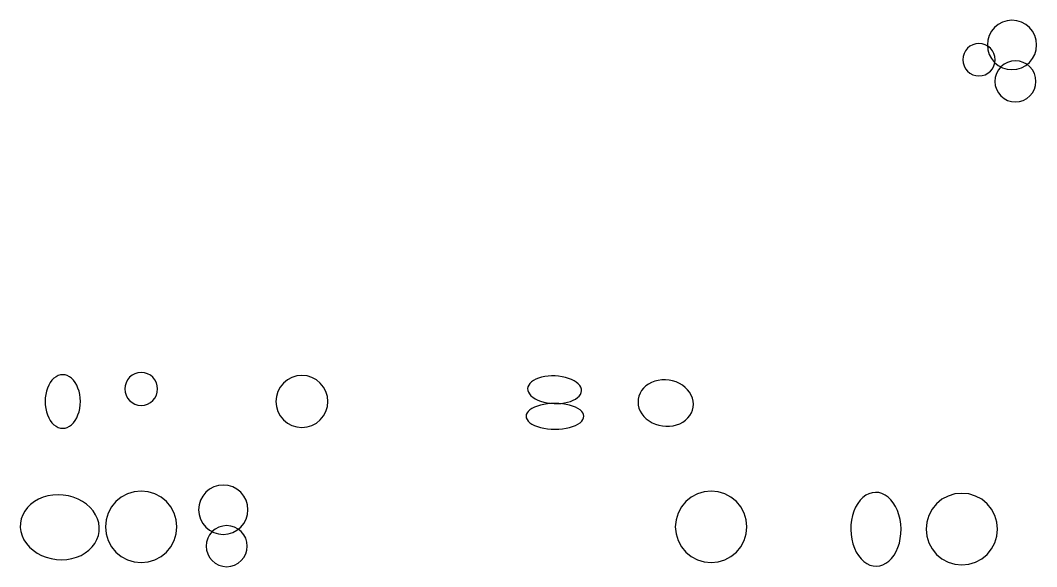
# Model space of a CAD drawing. Extents: x -1 to 217, y -22 to 302.
# Drawn here: x 138.98 to 157.85, y 135.85 to 146 of the extents above; entities that cross this region are included whole.
import ezdxf

# ---------------------------------------------------------------- set-up
doc = ezdxf.new("R2010")
doc.units = 0

msp = doc.modelspace()

# ---------------------------------------------------------------- linework, layer by layer
at = {"layer": 'CIRCLES'}
for p, q in [((157.141, 145.923), (157.072, 145.866)), ((157.22, 145.965), (157.141, 145.923)), ((157.306, 145.991), (157.22, 145.965)), ((157.395, 146), (157.306, 145.991)), ((157.485, 145.991), (157.395, 146)), ((157.571, 145.965), (157.485, 145.991)), ((157.65, 145.923), (157.571, 145.965)), ((157.719, 145.866), (157.65, 145.923)), ((156.972, 145.717), (156.946, 145.631)), ((157.015, 145.796), (156.972, 145.717)), ((157.072, 145.866), (157.015, 145.796)), ((157.776, 145.796), (157.719, 145.866)), ((157.818, 145.717), (157.776, 145.796)), ((157.844, 145.631), (157.818, 145.717)), ((156.666, 145.545), (156.614, 145.517)), ((156.723, 145.562), (156.666, 145.545)), ((156.781, 145.568), (156.723, 145.562)), ((156.84, 145.562), (156.781, 145.568)), ((156.897, 145.545), (156.84, 145.562)), ((156.949, 145.517), (156.897, 145.545)), ((156.946, 145.631), (156.937, 145.542)), ((156.937, 145.542), (156.946, 145.453)), ((157.853, 145.542), (157.844, 145.631)), ((157.844, 145.453), (157.853, 145.542)), ((156.504, 145.382), (156.486, 145.326)), ((156.531, 145.434), (156.504, 145.382)), ((156.569, 145.48), (156.531, 145.434)), ((156.614, 145.517), (156.569, 145.48)), ((156.946, 145.453), (156.972, 145.367)), ((156.994, 145.48), (156.949, 145.517)), ((156.972, 145.367), (157.015, 145.288)), ((157.032, 145.434), (156.994, 145.48)), ((157.059, 145.382), (157.032, 145.434)), ((157.077, 145.326), (157.059, 145.382)), ((157.776, 145.288), (157.818, 145.367)), ((157.818, 145.367), (157.844, 145.453)), ((156.486, 145.326), (156.481, 145.267)), ((156.481, 145.267), (156.486, 145.208)), ((156.486, 145.208), (156.504, 145.152)), ((156.504, 145.152), (156.531, 145.1)), ((157.015, 145.288), (157.072, 145.218)), ((157.032, 145.1), (157.059, 145.152)), ((157.059, 145.152), (157.077, 145.208)), ((157.072, 145.218), (157.141, 145.161)), ((157.082, 145.267), (157.077, 145.326)), ((157.077, 145.208), (157.082, 145.267)), ((157.141, 145.161), (157.22, 145.119)), ((157.247, 145.182), (157.189, 145.134)), ((157.313, 145.217), (157.247, 145.182)), ((157.384, 145.239), (157.313, 145.217)), ((157.459, 145.246), (157.384, 145.239)), ((157.533, 145.239), (157.459, 145.246)), ((157.605, 145.217), (157.533, 145.239)), ((157.571, 145.119), (157.65, 145.161)), ((157.671, 145.182), (157.605, 145.217)), ((157.65, 145.161), (157.719, 145.218)), ((157.729, 145.134), (157.671, 145.182)), ((157.719, 145.218), (157.776, 145.288)), ((156.531, 145.1), (156.569, 145.054)), ((156.569, 145.054), (156.614, 145.017)), ((156.614, 145.017), (156.666, 144.989)), ((156.666, 144.989), (156.723, 144.972)), ((156.723, 144.972), (156.781, 144.966)), ((156.781, 144.966), (156.84, 144.972)), ((156.84, 144.972), (156.897, 144.989)), ((156.897, 144.989), (156.949, 145.017)), ((156.949, 145.017), (156.994, 145.054)), ((156.994, 145.054), (157.032, 145.1)), ((157.106, 145.011), (157.085, 144.939)), ((157.142, 145.077), (157.106, 145.011)), ((157.189, 145.134), (157.142, 145.077)), ((157.22, 145.119), (157.306, 145.093)), ((157.306, 145.093), (157.395, 145.084)), ((157.395, 145.084), (157.485, 145.093)), ((157.485, 145.093), (157.571, 145.119)), ((157.776, 145.077), (157.729, 145.134)), ((157.811, 145.011), (157.776, 145.077)), ((157.833, 144.939), (157.811, 145.011)), ((157.085, 144.939), (157.077, 144.865)), ((157.077, 144.865), (157.085, 144.79)), ((157.085, 144.79), (157.106, 144.719)), ((157.811, 144.719), (157.833, 144.79)), ((157.84, 144.865), (157.833, 144.939)), ((157.833, 144.79), (157.84, 144.865)), ((157.106, 144.719), (157.142, 144.653)), ((157.142, 144.653), (157.189, 144.595)), ((157.189, 144.595), (157.247, 144.547)), ((157.671, 144.547), (157.729, 144.595)), ((157.729, 144.595), (157.776, 144.653)), ((157.776, 144.653), (157.811, 144.719)), ((157.247, 144.547), (157.313, 144.512)), ((157.313, 144.512), (157.384, 144.49)), ((157.384, 144.49), (157.459, 144.483)), ((157.459, 144.483), (157.533, 144.49)), ((157.533, 144.49), (157.605, 144.512)), ((157.605, 144.512), (157.671, 144.547)), ((140.97, 139.319), (140.942, 139.266)), ((141.008, 139.366), (140.97, 139.319)), ((141.054, 139.403), (141.008, 139.366)), ((141.107, 139.432), (141.054, 139.403)), ((141.164, 139.449), (141.107, 139.432)), ((141.224, 139.455), (141.164, 139.449)), ((141.284, 139.449), (141.224, 139.455)), ((141.341, 139.432), (141.284, 139.449)), ((141.394, 139.403), (141.341, 139.432)), ((141.44, 139.366), (141.394, 139.403)), ((141.478, 139.319), (141.44, 139.366)), ((141.506, 139.266), (141.478, 139.319)), ((143.94, 139.319), (143.867, 139.259)), ((144.023, 139.364), (143.94, 139.319)), ((144.114, 139.391), (144.023, 139.364)), ((144.209, 139.4), (144.114, 139.391)), ((144.303, 139.391), (144.209, 139.4)), ((144.394, 139.364), (144.303, 139.391)), ((144.477, 139.319), (144.394, 139.364)), ((144.55, 139.259), (144.477, 139.319)), ((140.925, 139.209), (140.919, 139.15)), ((140.919, 139.15), (140.925, 139.09)), ((140.942, 139.266), (140.925, 139.209)), ((141.523, 139.209), (141.506, 139.266)), ((141.529, 139.15), (141.523, 139.209)), ((141.523, 139.09), (141.529, 139.15)), ((143.762, 139.102), (143.734, 139.011)), ((143.806, 139.186), (143.762, 139.102)), ((143.867, 139.259), (143.806, 139.186)), ((144.611, 139.186), (144.55, 139.259)), ((144.655, 139.102), (144.611, 139.186)), ((144.683, 139.011), (144.655, 139.102)), ((140.925, 139.09), (140.942, 139.033)), ((140.942, 139.033), (140.97, 138.98)), ((140.97, 138.98), (141.008, 138.934)), ((141.008, 138.934), (141.054, 138.896)), ((141.394, 138.896), (141.44, 138.934)), ((141.44, 138.934), (141.478, 138.98)), ((141.478, 138.98), (141.506, 139.033)), ((141.506, 139.033), (141.523, 139.09)), ((143.734, 139.011), (143.725, 138.917)), ((143.725, 138.917), (143.734, 138.822)), ((144.692, 138.917), (144.683, 139.011)), ((144.683, 138.822), (144.692, 138.917)), ((141.054, 138.896), (141.107, 138.868)), ((141.107, 138.868), (141.164, 138.85)), ((141.164, 138.85), (141.224, 138.844)), ((141.224, 138.844), (141.284, 138.85)), ((141.284, 138.85), (141.341, 138.868)), ((141.341, 138.868), (141.394, 138.896)), ((143.734, 138.822), (143.762, 138.732)), ((143.762, 138.732), (143.806, 138.648)), ((144.611, 138.648), (144.655, 138.732)), ((144.655, 138.732), (144.683, 138.822)), ((143.806, 138.648), (143.867, 138.575)), ((143.867, 138.575), (143.94, 138.515)), ((144.477, 138.515), (144.55, 138.575)), ((144.55, 138.575), (144.611, 138.648)), ((143.94, 138.515), (144.023, 138.47)), ((144.023, 138.47), (144.114, 138.443)), ((144.114, 138.443), (144.209, 138.433)), ((144.209, 138.433), (144.303, 138.443)), ((144.303, 138.443), (144.394, 138.47)), ((144.394, 138.47), (144.477, 138.515)), ((141.094, 137.24), (140.97, 137.202)), ((141.224, 137.253), (141.094, 137.24)), ((141.354, 137.24), (141.224, 137.253)), ((141.478, 137.202), (141.354, 137.24)), ((142.424, 137.23), (142.367, 137.16)), ((142.494, 137.287), (142.424, 137.23)), ((142.573, 137.329), (142.494, 137.287)), ((142.659, 137.355), (142.573, 137.329)), ((142.748, 137.364), (142.659, 137.355)), ((142.837, 137.355), (142.748, 137.364)), ((142.923, 137.329), (142.837, 137.355)), ((143.002, 137.287), (142.923, 137.329)), ((143.072, 137.23), (143.002, 137.287)), ((143.129, 137.16), (143.072, 137.23)), ((151.678, 137.24), (151.553, 137.202)), ((151.807, 137.253), (151.678, 137.24)), ((151.937, 137.24), (151.807, 137.253)), ((152.062, 137.202), (151.937, 137.24)), ((140.754, 137.058), (140.672, 136.958)), ((140.855, 137.141), (140.754, 137.058)), ((140.97, 137.202), (140.855, 137.141)), ((141.593, 137.141), (141.478, 137.202)), ((141.694, 137.058), (141.593, 137.141)), ((141.776, 136.958), (141.694, 137.058)), ((142.325, 137.081), (142.299, 136.995)), ((142.367, 137.16), (142.325, 137.081)), ((143.171, 137.081), (143.129, 137.16)), ((143.197, 136.995), (143.171, 137.081)), ((151.338, 137.058), (151.255, 136.958)), ((151.438, 137.141), (151.338, 137.058)), ((151.553, 137.202), (151.438, 137.141)), ((152.176, 137.141), (152.062, 137.202)), ((152.277, 137.058), (152.176, 137.141)), ((152.36, 136.958), (152.277, 137.058)), ((156.095, 137.099), (155.994, 137.016)), ((156.21, 137.16), (156.095, 137.099)), ((156.334, 137.198), (156.21, 137.16)), ((156.464, 137.21), (156.334, 137.198)), ((156.594, 137.198), (156.464, 137.21)), ((156.718, 137.16), (156.594, 137.198)), ((156.833, 137.099), (156.718, 137.16)), ((156.934, 137.016), (156.833, 137.099)), ((140.61, 136.843), (140.572, 136.718)), ((140.672, 136.958), (140.61, 136.843)), ((141.838, 136.843), (141.776, 136.958)), ((141.876, 136.718), (141.838, 136.843)), ((142.299, 136.995), (142.29, 136.906)), ((142.29, 136.906), (142.299, 136.817)), ((143.206, 136.906), (143.197, 136.995)), ((143.197, 136.817), (143.206, 136.906)), ((151.194, 136.843), (151.156, 136.718)), ((151.255, 136.958), (151.194, 136.843)), ((152.421, 136.843), (152.36, 136.958)), ((152.459, 136.718), (152.421, 136.843)), ((155.912, 136.915), (155.85, 136.8)), ((155.994, 137.016), (155.912, 136.915)), ((157.016, 136.915), (156.934, 137.016)), ((157.078, 136.8), (157.016, 136.915)), ((140.572, 136.718), (140.56, 136.589)), ((141.888, 136.589), (141.876, 136.718)), ((142.299, 136.817), (142.325, 136.731)), ((142.325, 136.731), (142.367, 136.652)), ((142.367, 136.652), (142.424, 136.582)), ((143.072, 136.582), (143.129, 136.652)), ((143.129, 136.652), (143.171, 136.731)), ((143.171, 136.731), (143.197, 136.817)), ((151.156, 136.718), (151.143, 136.589)), ((152.472, 136.589), (152.459, 136.718)), ((155.812, 136.676), (155.8, 136.546)), ((155.85, 136.8), (155.812, 136.676)), ((157.116, 136.676), (157.078, 136.8)), ((157.128, 136.546), (157.116, 136.676)), ((140.56, 136.589), (140.572, 136.459)), ((140.572, 136.459), (140.61, 136.334)), ((141.838, 136.334), (141.876, 136.459)), ((141.876, 136.459), (141.888, 136.589)), ((142.424, 136.582), (142.494, 136.525)), ((142.494, 136.525), (142.573, 136.483)), ((142.542, 136.498), (142.494, 136.441)), ((142.599, 136.546), (142.542, 136.498)), ((142.573, 136.483), (142.659, 136.457)), ((142.665, 136.581), (142.599, 136.546)), ((142.737, 136.603), (142.665, 136.581)), ((142.811, 136.61), (142.737, 136.603)), ((142.886, 136.603), (142.811, 136.61)), ((142.837, 136.457), (142.923, 136.483)), ((142.958, 136.581), (142.886, 136.603)), ((142.923, 136.483), (143.002, 136.525)), ((143.024, 136.546), (142.958, 136.581)), ((143.002, 136.525), (143.072, 136.582)), ((143.081, 136.498), (143.024, 136.546)), ((143.129, 136.441), (143.081, 136.498)), ((151.143, 136.589), (151.156, 136.459)), ((151.156, 136.459), (151.194, 136.334)), ((152.421, 136.334), (152.459, 136.459)), ((152.459, 136.459), (152.472, 136.589)), ((155.8, 136.546), (155.812, 136.417)), ((157.116, 136.417), (157.128, 136.546)), ((140.61, 136.334), (140.672, 136.219)), ((141.776, 136.219), (141.838, 136.334)), ((142.437, 136.303), (142.43, 136.229)), ((142.459, 136.375), (142.437, 136.303)), ((142.494, 136.441), (142.459, 136.375)), ((142.659, 136.457), (142.748, 136.448)), ((142.748, 136.448), (142.837, 136.457)), ((143.164, 136.375), (143.129, 136.441)), ((143.186, 136.303), (143.164, 136.375)), ((143.193, 136.229), (143.186, 136.303)), ((151.194, 136.334), (151.255, 136.219)), ((152.36, 136.219), (152.421, 136.334)), ((155.812, 136.417), (155.85, 136.292)), ((155.85, 136.292), (155.912, 136.177)), ((157.016, 136.177), (157.078, 136.292)), ((157.078, 136.292), (157.116, 136.417)), ((140.672, 136.219), (140.754, 136.119)), ((140.754, 136.119), (140.855, 136.036)), ((141.593, 136.036), (141.694, 136.119)), ((141.694, 136.119), (141.776, 136.219)), ((142.43, 136.229), (142.437, 136.154)), ((142.437, 136.154), (142.459, 136.083)), ((142.459, 136.083), (142.494, 136.017)), ((143.129, 136.017), (143.164, 136.083)), ((143.164, 136.083), (143.186, 136.154)), ((143.186, 136.154), (143.193, 136.229)), ((151.255, 136.219), (151.338, 136.119)), ((151.338, 136.119), (151.438, 136.036)), ((152.176, 136.036), (152.277, 136.119)), ((152.277, 136.119), (152.36, 136.219)), ((155.912, 136.177), (155.994, 136.076)), ((156.934, 136.076), (157.016, 136.177)), ((140.855, 136.036), (140.97, 135.975)), ((140.97, 135.975), (141.094, 135.937)), ((141.094, 135.937), (141.224, 135.924)), ((141.224, 135.924), (141.354, 135.937)), ((141.354, 135.937), (141.478, 135.975)), ((141.478, 135.975), (141.593, 136.036)), ((142.494, 136.017), (142.542, 135.959)), ((142.542, 135.959), (142.599, 135.911)), ((142.599, 135.911), (142.665, 135.876)), ((142.958, 135.876), (143.024, 135.911)), ((143.024, 135.911), (143.081, 135.959)), ((143.081, 135.959), (143.129, 136.017)), ((151.438, 136.036), (151.553, 135.975)), ((151.553, 135.975), (151.678, 135.937)), ((151.678, 135.937), (151.807, 135.924)), ((151.807, 135.924), (151.937, 135.937)), ((151.937, 135.937), (152.062, 135.975)), ((152.062, 135.975), (152.176, 136.036)), ((155.994, 136.076), (156.095, 135.994)), ((156.095, 135.994), (156.21, 135.932)), ((156.21, 135.932), (156.334, 135.895)), ((156.334, 135.895), (156.464, 135.882)), ((156.464, 135.882), (156.594, 135.895)), ((156.594, 135.895), (156.718, 135.932)), ((156.718, 135.932), (156.833, 135.994)), ((156.833, 135.994), (156.934, 136.076)), ((142.665, 135.876), (142.737, 135.854)), ((142.737, 135.854), (142.811, 135.847)), ((142.811, 135.847), (142.886, 135.854)), ((142.886, 135.854), (142.958, 135.876))]:
    msp.add_line(p, q, dxfattribs=at)
at = {"layer": 'ELLIPSES'}
for p, q in [((139.567, 139.311), (139.535, 139.269)), ((139.603, 139.348), (139.567, 139.311)), ((139.642, 139.376), (139.603, 139.348)), ((139.682, 139.397), (139.642, 139.376)), ((139.724, 139.41), (139.682, 139.397)), ((139.767, 139.414), (139.724, 139.41)), ((139.81, 139.41), (139.767, 139.414)), ((139.852, 139.397), (139.81, 139.41)), ((139.892, 139.376), (139.852, 139.397)), ((139.931, 139.348), (139.892, 139.376)), ((139.966, 139.311), (139.931, 139.348)), ((139.998, 139.269), (139.966, 139.311)), ((148.51, 139.308), (148.473, 139.281)), ((148.554, 139.331), (148.51, 139.308)), ((148.604, 139.351), (148.554, 139.331)), ((148.66, 139.368), (148.604, 139.351)), ((148.719, 139.38), (148.66, 139.368)), ((148.781, 139.389), (148.719, 139.38)), ((148.846, 139.392), (148.781, 139.389)), ((148.911, 139.392), (148.846, 139.392)), ((148.976, 139.387), (148.911, 139.392)), ((149.04, 139.378), (148.976, 139.387)), ((149.102, 139.365), (149.04, 139.378)), ((149.16, 139.347), (149.102, 139.365)), ((149.214, 139.326), (149.16, 139.347)), ((149.262, 139.302), (149.214, 139.326)), ((149.304, 139.275), (149.262, 139.302)), ((150.763, 139.293), (150.703, 139.27)), ((150.827, 139.309), (150.763, 139.293)), ((150.893, 139.318), (150.827, 139.309)), ((150.96, 139.319), (150.893, 139.318)), ((151.027, 139.313), (150.96, 139.319)), ((151.093, 139.299), (151.027, 139.313)), ((151.157, 139.279), (151.093, 139.299)), ((139.464, 139.107), (139.451, 139.046)), ((139.483, 139.166), (139.464, 139.107)), ((139.507, 139.22), (139.483, 139.166)), ((139.535, 139.269), (139.507, 139.22)), ((140.027, 139.22), (139.998, 139.269)), ((140.05, 139.166), (140.027, 139.22)), ((140.069, 139.107), (140.05, 139.166)), ((140.083, 139.046), (140.069, 139.107)), ((148.406, 139.189), (148.4, 139.156)), ((148.4, 139.156), (148.403, 139.122)), ((148.403, 139.122), (148.415, 139.089)), ((148.42, 139.221), (148.406, 139.189)), ((148.442, 139.252), (148.42, 139.221)), ((148.473, 139.281), (148.442, 139.252)), ((149.339, 139.246), (149.304, 139.275)), ((149.367, 139.214), (149.339, 139.246)), ((149.387, 139.182), (149.367, 139.214)), ((149.398, 139.148), (149.387, 139.182)), ((149.395, 139.081), (149.401, 139.115)), ((149.401, 139.115), (149.398, 139.148)), ((150.516, 139.119), (150.487, 139.07)), ((150.553, 139.165), (150.516, 139.119)), ((150.597, 139.206), (150.553, 139.165)), ((150.647, 139.241), (150.597, 139.206)), ((150.703, 139.27), (150.647, 139.241)), ((151.218, 139.251), (151.157, 139.279)), ((151.274, 139.218), (151.218, 139.251)), ((151.325, 139.179), (151.274, 139.218)), ((151.37, 139.135), (151.325, 139.179)), ((151.408, 139.087), (151.37, 139.135)), ((139.442, 138.982), (139.439, 138.917)), ((139.439, 138.917), (139.442, 138.852)), ((139.451, 139.046), (139.442, 138.982)), ((140.091, 138.982), (140.083, 139.046)), ((140.094, 138.917), (140.091, 138.982)), ((140.091, 138.852), (140.094, 138.917)), ((148.415, 139.089), (148.434, 139.056)), ((148.434, 139.056), (148.462, 139.025)), ((148.462, 139.025), (148.497, 138.995)), ((148.497, 138.995), (148.539, 138.968)), ((148.539, 138.968), (148.588, 138.944)), ((148.588, 138.944), (148.641, 138.923)), ((148.641, 138.923), (148.699, 138.906)), ((149.142, 138.902), (149.197, 138.919)), ((149.197, 138.919), (149.247, 138.939)), ((149.247, 138.939), (149.291, 138.962)), ((149.291, 138.962), (149.329, 138.989)), ((149.329, 138.989), (149.359, 139.018)), ((149.359, 139.018), (149.381, 139.049)), ((149.381, 139.049), (149.395, 139.081)), ((150.453, 138.963), (150.45, 138.906)), ((150.466, 139.017), (150.453, 138.963)), ((150.487, 139.07), (150.466, 139.017)), ((151.438, 139.035), (151.408, 139.087)), ((151.461, 138.981), (151.438, 139.035)), ((151.474, 138.925), (151.461, 138.981)), ((151.479, 138.868), (151.474, 138.925)), ((139.442, 138.852), (139.451, 138.788)), ((139.451, 138.788), (139.464, 138.726)), ((139.464, 138.726), (139.483, 138.668)), ((140.05, 138.668), (140.069, 138.726)), ((140.069, 138.726), (140.083, 138.788)), ((140.083, 138.788), (140.091, 138.852)), ((148.411, 138.733), (148.389, 138.703)), ((148.442, 138.761), (148.411, 138.733)), ((148.481, 138.787), (148.442, 138.761)), ((148.528, 138.81), (148.481, 138.787)), ((148.581, 138.831), (148.528, 138.81)), ((148.639, 138.848), (148.581, 138.831)), ((148.702, 138.862), (148.639, 138.848)), ((148.699, 138.906), (148.761, 138.892)), ((148.768, 138.872), (148.702, 138.862)), ((148.761, 138.892), (148.825, 138.883)), ((148.837, 138.878), (148.768, 138.872)), ((148.825, 138.883), (148.89, 138.878)), ((148.907, 138.88), (148.837, 138.878)), ((148.89, 138.878), (148.955, 138.878)), ((148.978, 138.878), (148.907, 138.88)), ((148.955, 138.878), (149.02, 138.882)), ((149.047, 138.872), (148.978, 138.878)), ((149.02, 138.882), (149.082, 138.89)), ((149.113, 138.862), (149.047, 138.872)), ((149.082, 138.89), (149.142, 138.902)), ((149.176, 138.848), (149.113, 138.862)), ((149.234, 138.831), (149.176, 138.848)), ((149.287, 138.81), (149.234, 138.831)), ((149.334, 138.787), (149.287, 138.81)), ((149.373, 138.761), (149.334, 138.787)), ((149.404, 138.733), (149.373, 138.761)), ((149.426, 138.703), (149.404, 138.733)), ((150.45, 138.906), (150.455, 138.85)), ((150.455, 138.85), (150.468, 138.794)), ((150.468, 138.794), (150.491, 138.74)), ((150.491, 138.74), (150.521, 138.688)), ((151.442, 138.705), (151.463, 138.757)), ((151.463, 138.757), (151.476, 138.812)), ((151.476, 138.812), (151.479, 138.868)), ((139.483, 138.668), (139.507, 138.614)), ((139.507, 138.614), (139.535, 138.565)), ((139.535, 138.565), (139.567, 138.522)), ((139.966, 138.522), (139.998, 138.565)), ((139.998, 138.565), (140.027, 138.614)), ((140.027, 138.614), (140.05, 138.668)), ((148.375, 138.673), (148.37, 138.642)), ((148.37, 138.642), (148.375, 138.611)), ((148.389, 138.703), (148.375, 138.673)), ((148.375, 138.611), (148.389, 138.58)), ((148.389, 138.58), (148.411, 138.55)), ((148.411, 138.55), (148.442, 138.522)), ((149.373, 138.522), (149.404, 138.55)), ((149.404, 138.55), (149.426, 138.58)), ((149.44, 138.673), (149.426, 138.703)), ((149.426, 138.58), (149.44, 138.611)), ((149.445, 138.642), (149.44, 138.673)), ((149.44, 138.611), (149.445, 138.642)), ((150.521, 138.688), (150.559, 138.64)), ((150.559, 138.64), (150.604, 138.596)), ((150.604, 138.596), (150.655, 138.557)), ((150.655, 138.557), (150.711, 138.523)), ((151.282, 138.534), (151.332, 138.569)), ((151.332, 138.569), (151.376, 138.61)), ((151.376, 138.61), (151.413, 138.655)), ((151.413, 138.655), (151.442, 138.705)), ((139.567, 138.522), (139.603, 138.486)), ((139.603, 138.486), (139.642, 138.457)), ((139.642, 138.457), (139.682, 138.436)), ((139.682, 138.436), (139.724, 138.424)), ((139.724, 138.424), (139.767, 138.419)), ((139.767, 138.419), (139.81, 138.424)), ((139.81, 138.424), (139.852, 138.436)), ((139.852, 138.436), (139.892, 138.457)), ((139.892, 138.457), (139.931, 138.486)), ((139.931, 138.486), (139.966, 138.522)), ((148.442, 138.522), (148.481, 138.496)), ((148.481, 138.496), (148.528, 138.473)), ((148.528, 138.473), (148.581, 138.452)), ((148.581, 138.452), (148.639, 138.435)), ((148.639, 138.435), (148.702, 138.421)), ((148.702, 138.421), (148.768, 138.411)), ((148.768, 138.411), (148.837, 138.405)), ((148.837, 138.405), (148.907, 138.403)), ((148.907, 138.403), (148.978, 138.405)), ((148.978, 138.405), (149.047, 138.411)), ((149.047, 138.411), (149.113, 138.421)), ((149.113, 138.421), (149.176, 138.435)), ((149.176, 138.435), (149.234, 138.452)), ((149.234, 138.452), (149.287, 138.473)), ((149.287, 138.473), (149.334, 138.496)), ((149.334, 138.496), (149.373, 138.522)), ((150.711, 138.523), (150.772, 138.496)), ((150.772, 138.496), (150.836, 138.476)), ((150.836, 138.476), (150.902, 138.462)), ((150.902, 138.462), (150.969, 138.456)), ((150.969, 138.456), (151.036, 138.457)), ((151.036, 138.457), (151.102, 138.466)), ((151.102, 138.466), (151.166, 138.482)), ((151.166, 138.482), (151.226, 138.504)), ((151.226, 138.504), (151.282, 138.534)), ((154.797, 137.221), (154.737, 137.203)), ((154.858, 137.228), (154.797, 137.221)), ((154.919, 137.223), (154.858, 137.228)), ((154.979, 137.206), (154.919, 137.223)), ((139.24, 137.057), (139.171, 137.005)), ((139.318, 137.101), (139.24, 137.057)), ((139.402, 137.136), (139.318, 137.101)), ((139.491, 137.161), (139.402, 137.136)), ((139.584, 137.177), (139.491, 137.161)), ((139.68, 137.182), (139.584, 137.177)), ((139.776, 137.177), (139.68, 137.182)), ((139.871, 137.162), (139.776, 137.177)), ((139.963, 137.137), (139.871, 137.162)), ((140.051, 137.102), (139.963, 137.137)), ((140.133, 137.058), (140.051, 137.102)), ((140.208, 137.006), (140.133, 137.058)), ((154.576, 137.082), (154.531, 137.022)), ((154.626, 137.133), (154.576, 137.082)), ((154.68, 137.173), (154.626, 137.133)), ((154.737, 137.203), (154.68, 137.173)), ((155.038, 137.178), (154.979, 137.206)), ((155.093, 137.139), (155.038, 137.178)), ((155.144, 137.09), (155.093, 137.139)), ((155.191, 137.032), (155.144, 137.09)), ((155.233, 136.965), (155.191, 137.032)), ((139.061, 136.88), (139.023, 136.809)), ((139.111, 136.946), (139.061, 136.88)), ((139.171, 137.005), (139.111, 136.946)), ((140.274, 136.947), (140.208, 137.006)), ((140.331, 136.882), (140.274, 136.947)), ((140.377, 136.811), (140.331, 136.882)), ((154.458, 136.879), (154.432, 136.798)), ((154.491, 136.954), (154.458, 136.879)), ((154.531, 137.022), (154.491, 136.954)), ((155.267, 136.891), (155.233, 136.965)), ((155.296, 136.811), (155.267, 136.891)), ((138.981, 136.657), (138.979, 136.578)), ((138.996, 136.734), (138.981, 136.657)), ((139.023, 136.809), (138.996, 136.734)), ((140.412, 136.736), (140.377, 136.811)), ((140.435, 136.659), (140.412, 136.736)), ((140.445, 136.58), (140.435, 136.659)), ((154.414, 136.713), (154.403, 136.625)), ((154.432, 136.798), (154.414, 136.713)), ((155.316, 136.726), (155.296, 136.811)), ((155.33, 136.638), (155.316, 136.726)), ((138.979, 136.578), (138.99, 136.5)), ((138.99, 136.5), (139.013, 136.422)), ((140.429, 136.424), (140.443, 136.502)), ((140.443, 136.502), (140.445, 136.58)), ((154.403, 136.625), (154.4, 136.536)), ((154.4, 136.536), (154.406, 136.446)), ((155.321, 136.371), (155.332, 136.459)), ((155.335, 136.549), (155.33, 136.638)), ((155.332, 136.459), (155.335, 136.549)), ((139.013, 136.422), (139.047, 136.348)), ((139.047, 136.348), (139.094, 136.277)), ((139.094, 136.277), (139.15, 136.212)), ((140.313, 136.213), (140.363, 136.279)), ((140.363, 136.279), (140.402, 136.35)), ((140.402, 136.35), (140.429, 136.424)), ((154.406, 136.446), (154.419, 136.358)), ((154.419, 136.358), (154.44, 136.274)), ((154.44, 136.274), (154.468, 136.194)), ((155.277, 136.205), (155.303, 136.286)), ((155.303, 136.286), (155.321, 136.371)), ((139.15, 136.212), (139.217, 136.152)), ((139.217, 136.152), (139.292, 136.101)), ((139.292, 136.101), (139.374, 136.057)), ((140.107, 136.058), (140.184, 136.102)), ((140.184, 136.102), (140.253, 136.154)), ((140.253, 136.154), (140.313, 136.213)), ((154.468, 136.194), (154.503, 136.119)), ((154.503, 136.119), (154.544, 136.053)), ((155.205, 136.062), (155.244, 136.13)), ((155.244, 136.13), (155.277, 136.205)), ((139.374, 136.057), (139.462, 136.022)), ((139.462, 136.022), (139.554, 135.997)), ((139.554, 135.997), (139.649, 135.982)), ((139.649, 135.982), (139.745, 135.977)), ((139.745, 135.977), (139.84, 135.982)), ((139.84, 135.982), (139.933, 135.997)), ((139.933, 135.997), (140.023, 136.023)), ((140.023, 136.023), (140.107, 136.058)), ((154.544, 136.053), (154.591, 135.994)), ((154.591, 135.994), (154.642, 135.945)), ((154.642, 135.945), (154.698, 135.906)), ((154.698, 135.906), (154.756, 135.878)), ((154.998, 135.881), (155.055, 135.911)), ((155.055, 135.911), (155.11, 135.951)), ((155.11, 135.951), (155.16, 136.002)), ((155.16, 136.002), (155.205, 136.062)), ((154.756, 135.878), (154.816, 135.861)), ((154.816, 135.861), (154.877, 135.856)), ((154.877, 135.856), (154.938, 135.863)), ((154.938, 135.863), (154.998, 135.881))]:
    msp.add_line(p, q, dxfattribs=at)

doc.saveas('drawing.dxf')
